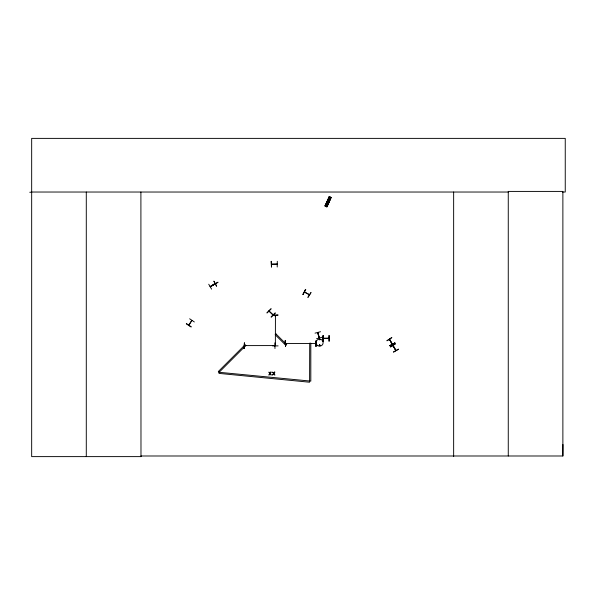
<?xml version="1.0" encoding="UTF-8"?>
<svg xmlns="http://www.w3.org/2000/svg" width="595" height="595" viewBox="0 0 595 595"><rect width="100%" height="100%" fill="white"/><g stroke="black" fill="none" stroke-linecap="round" stroke-linejoin="round"><path stroke-width="0.89" d="M562.468 192.029L565.25 192.029L565.25 138.382L31.669 138.382L31.669 456.618L140.985 456.618L140.911 455.993L562.877 455.993L562.959 444.487M304.417 292.145L309.407 294.689M188.756 325.108L191.888 320.355L188.957 325.168M319.902 339.767L319.329 339.529L319.842 339.827M210.154 286.574L210.861 286.448M211.374 286.165L218.06 282.194L210.258 286.738L215.018 283.629M275.143 345.323L275.373 345.777L275.433 315.506M268.962 310.984L272.867 314.933M273.142 314.8L268.992 311.066M389.42 339.47L392.12 344.208M392.365 344.059L389.554 339.254M329.325 196.677L325.13 206.056L329.422 196.722M325.257 206.115L329.459 196.737M325.45 206.197L329.801 196.893M325.733 206.316L326.261 206.554M330.582 197.235L326.387 206.606L330.627 197.25M326.529 206.666L330.701 197.287M330.813 197.332L326.729 206.763L330.961 197.399M326.863 206.822L331.043 197.436M245.043 345.829L244.448 345.836M315.871 343.694L315.387 343.694M323.197 338.287L328.894 338.555M305.562 289.386L303.004 294.48L305.54 289.378M302.937 294.436L305.778 289.512M307.987 297.299L311.036 292.495L307.95 297.284M392.96 345.606L395.772 350.537L393.012 345.695M395.995 350.403L393.183 345.531M214.475 283.956L214.988 283.614L210.236 286.485M186.466 323.591L191.174 326.789M194.349 321.977L189.641 318.779M317.708 332.612L319.21 337.975M319.396 337.848L317.894 332.441M319.961 345.658C319.686 343.151 318.637 347.212 320.095 345.167M244.426 345.606L245.058 345.606M285.496 343.479L315.826 343.449M286.054 343.687L285.518 343.702M277.181 264.306L271.543 264.292L277.218 264.329M267.006 312.866L271 308.82M271.082 316.942L275.128 312.948M271.261 317.12L275.277 313.096M214.564 283.867L214.639 284.261M319.403 344.959C319.217 346.781 320.512 344.059 319.27 345.383M304.454 291.914L309.355 294.696M208.733 284.224L211.612 289.133M216.543 286.143L213.865 281.115L216.61 286.106M389.643 339.343L392.179 344.312M389.874 345.688L394.939 343.077L389.851 345.65M389.889 345.717L394.82 342.876M390 345.903L394.924 343.055M390.565 346.878L395.37 343.836L390.603 346.952M393.488 351.942L398.412 349.101M393.593 352.128L398.531 349.302M315.038 333.148L320.541 331.713M316.562 338.704L322.066 337.276M319.136 337.997L317.685 332.598M244.486 345.606L274.86 345.576L274.302 345.807M272.428 315.328L278.118 315.06L272.428 315.409M329.184 335.498L329.191 341.188M323.256 338.287L328.886 338.25M285.161 340.734L285.518 346.416L285.191 340.734M316.243 340.727L315.96 346.416L316.213 340.727M274.86 342.861L274.972 348.551M285.555 343.471L286.069 343.471M278.118 345.896L272.428 345.859M29.75 192.252L31.669 192.245M31.669 192.029L508.264 192.029M271.208 261.324L271.446 267.006M271.528 267.006L271.238 261.324M277.211 267.006L277.292 261.324M328.894 338.54L326.96 338.54M328.827 338.25L323.204 338.481M271.603 264.284L277.211 264.068M328.901 197.629L330.627 198.403M328.611 198.261L330.344 199.035M328.187 199.213L329.92 199.987M327.808 200.061L329.541 200.835M327.384 201.013L329.117 201.787M325.562 205.096L327.287 205.87M325.115 205.305L327.429 206.339M275.373 315.387L275.403 316.005L275.396 315.469M186.309 323.836L191.054 326.967M271.052 308.872L267.036 312.896M275.135 315.99L275.143 315.409L275.18 315.967M328.946 335.506L328.983 341.188M323.107 335.543L323.137 341.225M316.005 340.727L316.005 346.416M285.399 340.734L285.474 346.416M562.877 455.993L562.877 191.412L508.264 191.412L508.264 455.993M453.643 192.029L453.643 456.618M140.903 192.029L140.985 456.618M86.29 192.029L86.29 456.618M328.046 200.857C328.693 202.412 329.214 199.593 328.046 200.857M219.116 372.291L219.005 373.392L309.601 382.221L309.705 343.203L310.813 343.203L310.813 381.12L219.116 372.291L218.335 371.511L245.14 344.706L245.921 345.487L219.116 372.291M329.199 196.618L324.996 205.996L326.997 206.882L331.192 197.503L329.191 196.618M270.799 372.098L270.071 373.273L268.895 372.098L269.818 373.601L268.866 375.103L270.041 373.898L271.231 375.103L270.294 373.578L271.231 372.098L270.799 372.098M274.488 372.098L273.76 373.273L272.584 372.098L273.514 373.601L272.555 375.103L273.73 373.898L274.92 375.103L273.983 373.578L274.92 372.098L274.488 372.098M275.976 333.936L275.195 334.717L285.92 345.435L286.701 344.654L275.976 333.936M391.778 337.61L387.01 340.727L391.778 337.61M323.182 335.543L322.907 341.225L323.182 335.543M244.411 342.861L244.129 348.551L244.411 342.861M317.827 345.71A3.548 3.548 0 0 0 323.145 342.638A3.548 3.548 0 0 0 317.827 339.567A3.548 3.548 0 0 0 317.827 345.71"/></g></svg>
